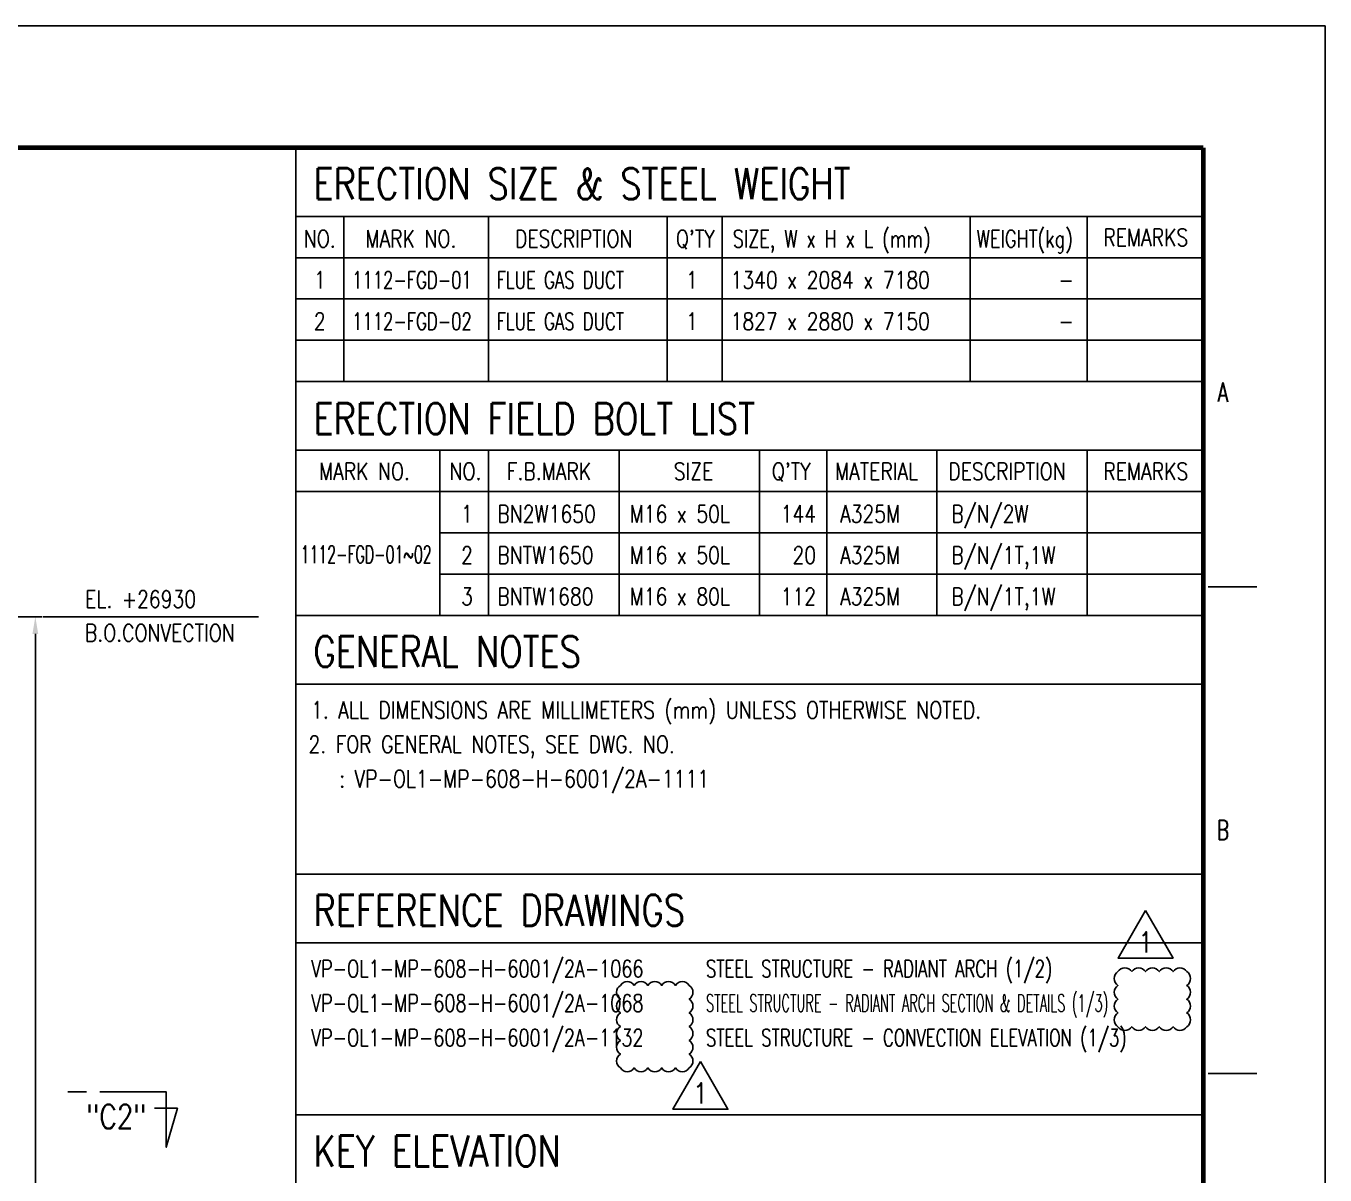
# Model space of a CAD drawing. Header units: millimetres. Extents: x 0 to 134087, y -49114 to 20834.
# Drawn here: x 63080 to 67800, y -38184 to -34008 of the extents above; entities that cross this region are included whole.
import ezdxf
from ezdxf.enums import TextEntityAlignment as Align

# ---------------------------------------------------------------- set-up
doc = ezdxf.new("R2010")
doc.units = ezdxf.units.MM
doc.header["$LTSCALE"] = 35
for name, color, linetype in [('CON-C', 4, 'Continuous'), ('CON-W', 7, 'Continuous'), ('CON-Y', 2, 'Continuous'), ('Dim-W', 7, 'Continuous'), ('REV-0A', 2, 'Continuous'), ('rev-B', 2, 'Continuous'), ('STL-OBJT', 7, 'Continuous'), ('TXT-C', 4, 'Continuous'), ('TXT-G', 3, 'Continuous'), ('TXT-Y', 2, 'Continuous'), ('TXTT-C', 4, 'Continuous')]:
    doc.layers.add(name, color=color, linetype=linetype)
doc.styles.add('ROMANS', font='ROMANS.shx', dxfattribs={"width": 0.8})
doc.styles.add('SIMPLEX', font='simplex.shx', dxfattribs={"width": 0.8})
doc.dimstyles.new('DIM25', dxfattribs={"dimscale": 25, "dimtxt": 2.5, "dimasz": 2.5, "dimexe": 1, "dimexo": 1, "dimgap": 1, "dimtad": 1, "dimdec": 1, "dimdsep": 46, "dimtxsty": 'SIMPLEX', "dimcen": 0, "dimclrt": 2, "dimazin": 2, "dimtfac": 1, "dimtdec": 1, "dimtix": 1, "dimtmove": 2, "dimatfit": 0, "dimfxl": 0.18, "dimtolj": 1, "dimtzin": 0, "dimarcsym": 0})

# ---------------------------------------------------------------- blocks, each defined once
blk = doc.blocks.new('TITLE')
at = {"color": 7}
for p, q in [((841, 594.85), (0, 594.85)), ((841, 0), (841, 594.85)), ((824.02, 513.34), (831.1, 513.34)), ((824.02, 442.6), (831.1, 442.6))]:
    blk.add_line(p, q, dxfattribs=at)
at = {"color": 7, "const_width": 0.707}
for points in [[(823.32, 577.17), (27.94, 577.17)], [(823.32, 17.33), (823.32, 577.17)]]:
    blk.add_lwpolyline(points, dxfattribs=at)
at = {"color": 7, "style": 'ROMANS', "width": 0.7}
for s, p in [('A', (826.15, 541.63)), ('B', (826.15, 477.97))]:
    blk.add_text(s, height=2.83, dxfattribs=at).set_placement(p, align=Align.MIDDLE)
blk = doc.blocks.new('SECMARK2')
at = {"layer": 'TXTT-C'}
blk.add_line((0, 0), (-2.72, 0), dxfattribs=at)
blk.add_lwpolyline([(-4.67, 0), (-14.32, 0), (-14.32, 8.05), (-15.93, 2.38), (-12.63, 2.38)], dxfattribs=at)
at = {"layer": 'TXTT-C', "style": 'SIMPLEX', "width": 1.17}
blk.add_attdef('TAG', text='', height=3.5, dxfattribs=at).set_placement((-7.82, 1.36), align=Align.CENTER)
blk = doc.blocks.new('*D2587')
at = {"layer": 'DEFPOINTS', "color": 0, "transparency": 16777216}
for p in [(59205.1, -36155.2), (62077.1, -40455.2), (63114.2, -40455.2)]:
    blk.add_point(p, dxfattribs=at)
at = {"layer": 'Dim-W', "color": 0, "lineweight": -2, "transparency": 16777216}
for p, q in [((59230.1, -36155.2), (63139.2, -36155.2)), ((63114.2, -36217.7), (63114.2, -40392.7)), ((62102.1, -40455.2), (63139.2, -40455.2))]:
    blk.add_line(p, q, dxfattribs=at)
at = {"layer": 'Dim-W', "color": 0, "transparency": 16777216}
for points in [[(63103.8, -36217.7), (63124.7, -36217.7), (63114.2, -36155.2)], [(63103.8, -40392.7), (63124.7, -40392.7), (63114.2, -40455.2)]]:
    blk.add_solid(points, dxfattribs=at)
at = {"layer": 'Dim-W', "color": 2, "transparency": 16777216, "insert": (63058, -38305.2), "char_height": 62.5, "attachment_point": 5, "rotation": 90, "style": 'SIMPLEX', "bg_fill": 3, "box_fill_scale": 1.1, "bg_fill_color": 256, "bg_fill_true_color": 13158600, "bg_fill_transparency": 0}
blk.add_mtext('\\A1;4300', dxfattribs=at)
blk = doc.blocks.new('revmark')
at = {"layer": 'rev-B'}
blk.add_lwpolyline([(0, 0), (-4, -6.93), (4, -6.93)], close=True, dxfattribs=at)
at = {"layer": 'rev-B', "style": 'SIMPLEX', "width": 0.8}
blk.add_attdef('REVMARK', text='', height=3, dxfattribs=at).set_placement((0, -4.62), align=Align.MIDDLE_CENTER)

msp = doc.modelspace()

# ---------------------------------------------------------------- linework, layer by layer
at = {"layer": 'CON-C'}
for p, q in [((64060.0429, -40415.2541), (64060.0429, -34450.182)), ((67357.698, -34700.182), (64060.0429, -34700.182)), ((67357.698, -34850.182), (64060.0429, -34850.182)), ((67357.698, -35300.182), (64060.0429, -35300.182)), ((67357.698, -35550.182), (64060.0429, -35550.182)), ((67357.698, -35700.182), (64060.0429, -35700.182)), ((67357.698, -36150.182), (64060.0429, -36150.182)), ((64060.0429, -36400.182), (67357.698, -36400.182)), ((64060.0429, -37090.3884), (67357.698, -37090.3884)), ((64060.0429, -37340.3884), (67357.698, -37340.3884)), ((64060.0429, -37965.2541), (67357.698, -37965.2541))]:
    msp.add_line(p, q, dxfattribs=at)
at = {"layer": 'CON-W'}
for p, q in [((64235.0429, -34700.182), (64235.0429, -35300.182)), ((64760.0429, -34700.182), (64760.0429, -35300.182)), ((65410.0429, -34700.182), (65410.0429, -35300.182)), ((65610.0429, -34700.182), (65610.0429, -35300.182)), ((66510.0429, -34700.182), (66510.0429, -35300.182)), ((66935.0429, -34700.182), (66935.0429, -35300.182)), ((67357.698, -35000.182), (64060.0429, -35000.182)), ((67357.698, -35150.182), (64060.0429, -35150.182)), ((64583.4804, -35550.182), (64583.4804, -36150.182)), ((64760.0429, -35550.182), (64760.0429, -36150.182)), ((65235.0429, -35550.182), (65235.0429, -36150.182)), ((65745.0429, -35550.182), (65745.0429, -36150.182)), ((65990.0429, -35550.182), (65990.0429, -36150.182)), ((66390.0429, -35550.182), (66390.0429, -36150.182)), ((66935.0429, -35550.182), (66935.0429, -36150.182)), ((67357.698, -35850.182), (64583.4804, -35850.182)), ((67357.698, -36000.182), (64583.4804, -36000.182))]:
    msp.add_line(p, q, dxfattribs=at)
at = {"layer": 'REV-0A'}
for points in [[(67097.6399, -37444.9021, 0.548618787), (67047.6399, -37444.9021, 0.548618787), (67047.6399, -37494.9021, 0.548618787), (67047.6399, -37544.9021, 0.548618787), (67047.6399, -37594.9021, 0.548618787), (67047.6399, -37644.9021, 0.548618787), (67097.6399, -37644.9021, 0.548618787), (67147.6399, -37644.9021, 0.548618787), (67197.6399, -37644.9021, 0.548618787), (67247.6399, -37644.9021, 0.548618787), (67297.6399, -37644.9021, 0.548618787), (67297.6399, -37594.9021, 0.548618787), (67297.6399, -37544.9021, 0.548618787), (67297.6399, -37494.9021, 0.548618787), (67297.6399, -37444.9021, 0.548618787), (67247.6399, -37444.9021, 0.548618787), (67197.6399, -37444.9021, 0.548618787), (67147.6399, -37444.9021, 0.548618787)], [(65289.7629, -37494.6907, 0.548618787), (65239.7629, -37494.6907, 0.548618787), (65239.7629, -37544.6907, 0.548618787), (65239.7629, -37594.6907, 0.548618787), (65239.7629, -37644.6907, 0.548618787), (65239.7629, -37694.6907, 0.548618787), (65239.7629, -37744.6907, 0.548618787), (65239.7629, -37794.6907, 0.548618787), (65289.7629, -37794.6907, 0.548618787), (65339.7629, -37794.6907, 0.548618787), (65389.7629, -37794.6907, 0.548618787), (65439.7629, -37794.6907, 0.548618787), (65489.7629, -37794.6907, 0.548618787), (65489.7629, -37744.6907, 0.548618787), (65489.7629, -37694.6907, 0.548618787), (65489.7629, -37644.6907, 0.548618787), (65489.7629, -37594.6907, 0.548618787), (65489.7629, -37544.6907, 0.548618787), (65489.7629, -37494.6907, 0.548618787), (65439.7629, -37494.6907, 0.548618787), (65389.7629, -37494.6907, 0.548618787), (65339.7629, -37494.6907, 0.548618787)]]:
    msp.add_lwpolyline(points, format="xyb", close=True, dxfattribs=at)

# ---------------------------------------------------------------- block references
at = {"linetype": 'ByBlock', "xscale": 24.99999999749996, "yscale": 24.99999999749996, "zscale": 24.99999999749996}
msp.add_blockref('TITLE', (46774.7711, -48879.4503), dxfattribs=at)
at = {"layer": 'CON-W'}
ref = msp.add_blockref('SECMARK2', (63231.9806, -37881.7568), dxfattribs=dict(at, xscale=25, yscale=25, zscale=25, rotation=180))
ref.add_attrib('TAG', '"C2"', (63299.2538, -38015.4235), dxfattribs={"layer": 'CON-C', "height": 87.5, "style": 'SIMPLEX', "width": 0.8})
at = {"layer": 'REV-0A', "xscale": 25, "yscale": 25, "zscale": 25}
for p in [(67147.7843, -37222.2086), (65530.7114, -37771.5288)]:
    msp.add_blockref('revmark', p, dxfattribs=at).add_auto_attribs({'REVMARK': '1'})

# ---------------------------------------------------------------- texts
at = {"layer": 'CON-Y', "style": 'SIMPLEX', "width": 0.8}
for s, p in [('EL. +26930', (63295.3448, -36122.5964)), ('B.O.CONVECTION', (63294.5208, -36244.9194))]:
    msp.add_text(s, height=62.5, dxfattribs=at).set_placement(p)
at = {"layer": 'TXT-C', "style": 'SIMPLEX', "width": 0.8}
for s, p in [('ERECTION SIZE & STEEL WEIGHT', (64124.7024, -34637.682)), ('ERECTION FIELD BOLT LIST', (64124.7024, -35491.0408)), ('GENERAL NOTES', (64124.7024, -36337.682)), ('REFERENCE DRAWINGS', (64124.7024, -37277.8884)), ('KEY ELEVATION', (64124.7024, -38152.7541))]:
    msp.add_text(s, height=112.5, dxfattribs=at).set_placement(p)
at = {"layer": 'TXT-G', "style": 'SIMPLEX', "width": 0.8}
for s, p in [('NO.', (64147.5429, -34812.682)), ("Q'TY", (65512.4239, -34812.682)), ('REMARKS', (67148.6007, -34807.8786)), ('REMARKS', (67148.6007, -35657.8786))]:
    msp.add_text(s, height=62.5, dxfattribs=at).set_placement(p, align=Align.CENTER)
at = {"layer": 'TXT-G', "style": 'SIMPLEX'}
for s, width, p in [('MARK NO.', 0.8, (64313.7091, -34812.682)), ('DESCRIPTION', 0.8, (64857.0356, -34812.682)), ('SIZE, W x H x L (mm)', 0.75, (65648.327, -34812.682)), ('WEIGHT(kg)', 0.75, (66534.4181, -34812.682)), ('MARK NO.', 0.8, (64144.9506, -35657.8786)), ('NO.', 0.8, (64619.044, -35657.8786)), ('F.B.MARK', 0.8, (64827.2423, -35657.8786)), ('SIZE', 0.8, (65433.7305, -35657.8786)), ("Q'TY", 0.8, (65790.167, -35657.8786)), ('MATERIAL', 0.8, (66019.5668, -35657.8786)), ('DESCRIPTION', 0.8, (66431.2401, -35657.8786))]:
    msp.add_text(s, height=62.5, dxfattribs=dict(at, width=width)).set_placement(p)
at = {"layer": 'TXT-Y', "style": 'SIMPLEX', "width": 0.8}
for s, p in [('1', (64147.5429, -34962.682)), ('2', (64147.5429, -35112.682))]:
    msp.add_text(s, height=62.5, dxfattribs=at).set_placement(p, align=Align.CENTER)
at = {"layer": 'TXT-Y', "style": 'SIMPLEX'}
for s, width, p in [('1112-FGD-01', 0.7, (64265.0429, -34962.682)), ('FLUE GAS DUCT', 0.7, (64790.0429, -34962.682)), ('1340 x 2084 x 7180', 0.8, (65640.0429, -34962.682)), ('1112-FGD-02', 0.7, (64265.0429, -35112.682)), ('FLUE GAS DUCT', 0.7, (64790.0429, -35112.682)), ('1827 x 2880 x 7150', 0.8, (65640.0429, -35112.682)), ('1', 0.8, (64661.0513, -35812.682)), ('BN2W1650', 0.8, (64792.7934, -35812.682)), ('M16 x 50L', 0.8, (65273.5496, -35812.682)), ('A325M', 0.8, (66037.9441, -35812.682)), ('B/N/2W', 0.8, (66442.1208, -35812.682)), ('1112-FGD-01~02', 0.6, (64078.2608, -35959.7833)), ('2', 0.8, (64661.0513, -35962.682)), ('BNTW1650', 0.8, (64792.7934, -35962.682)), ('M16 x 50L', 0.8, (65273.5496, -35962.682)), ('A325M', 0.8, (66037.9441, -35962.682)), ('B/N/1T,1W', 0.8, (66442.1208, -35962.682)), ('3', 0.8, (64661.0513, -36112.682)), ('BNTW1680', 0.8, (64792.7934, -36112.682)), ('M16 x 80L', 0.8, (65273.5496, -36112.682)), ('A325M', 0.8, (66037.9441, -36112.682)), ('B/N/1T,1W', 0.8, (66442.1208, -36112.682)), ('1. ALL DIMENSIONS ARE MILLIMETERS (mm) UNLESS OTHERWISE NOTED.', 0.8, (64116.2929, -36525.182)), ('2. FOR GENERAL NOTES, SEE DWG. NO.', 0.8, (64106.7488, -36650.182)), ('   : VP-OL1-MP-608-H-6001/2A-1111', 0.8, (64106.7488, -36775.182)), ('VP-OL1-MP-608-H-6001/2A-1066', 0.75, (64116.2929, -37465.3884)), ('STEEL STRUCTURE - RADIANT ARCH (1/2)', 0.7, (65550.8181, -37465.3884)), ('VP-OL1-MP-608-H-6001/2A-1068', 0.75, (64116.2929, -37590.3884)), ('STEEL STRUCTURE - RADIANT ARCH SECTION & DETAILS (1/3)', 0.55, (65550.8181, -37590.3884)), ('VP-OL1-MP-608-H-6001/2A-1132', 0.75, (64116.2929, -37716.2766)), ('STEEL STRUCTURE - CONVECTION ELEVATION (1/3)', 0.7, (65550.8181, -37716.2766))]:
    msp.add_text(s, height=62.5, dxfattribs=dict(at, width=width)).set_placement(p)
at = {"layer": 'TXT-Y', "style": 'SIMPLEX', "width": 0.8}
for s, p in [('1', (65521.4469, -34962.682)), ('-', (66887.4257, -34962.682)), ('1', (65521.4469, -35112.682)), ('-', (66887.4257, -35112.682)), ('144', (65950.7674, -35812.682)), ('20', (65950.7674, -35962.682)), ('112', (65950.7674, -36112.682))]:
    msp.add_text(s, height=62.5, dxfattribs=at).set_placement(p, align=Align.RIGHT)

# ---------------------------------------------------------------- next in the draw order: dimensions: what is measured, and where the dimension line sits
at = {"layer": 'Dim-W'}
dim = msp.add_linear_dim(base=(63114.2408, -40455.2481), p1=(59205.1409, -36155.2481), p2=(62077.1409, -40455.2481), angle=90, dimstyle='DIM25', override={"dimdec": 0, "dimtdec": 0, "dimtix": 0, "dimtmove": 0, "dimatfit": 2, "dimtfill": 1}, dxfattribs=at)
dim.commit()
dim.dimension.update_dxf_attribs({"geometry": '*D2587', "text_midpoint": (63114.2408, -38305.2481), "dimtype": 160})

# ---------------------------------------------------------------- next in the draw order: linework, layer by layer
at = {"layer": 'STL-OBJT'}
msp.add_line((63142.4915, -36155.2481), (63924.8, -36155.2481), dxfattribs=at)

doc.saveas('drawing.dxf')
